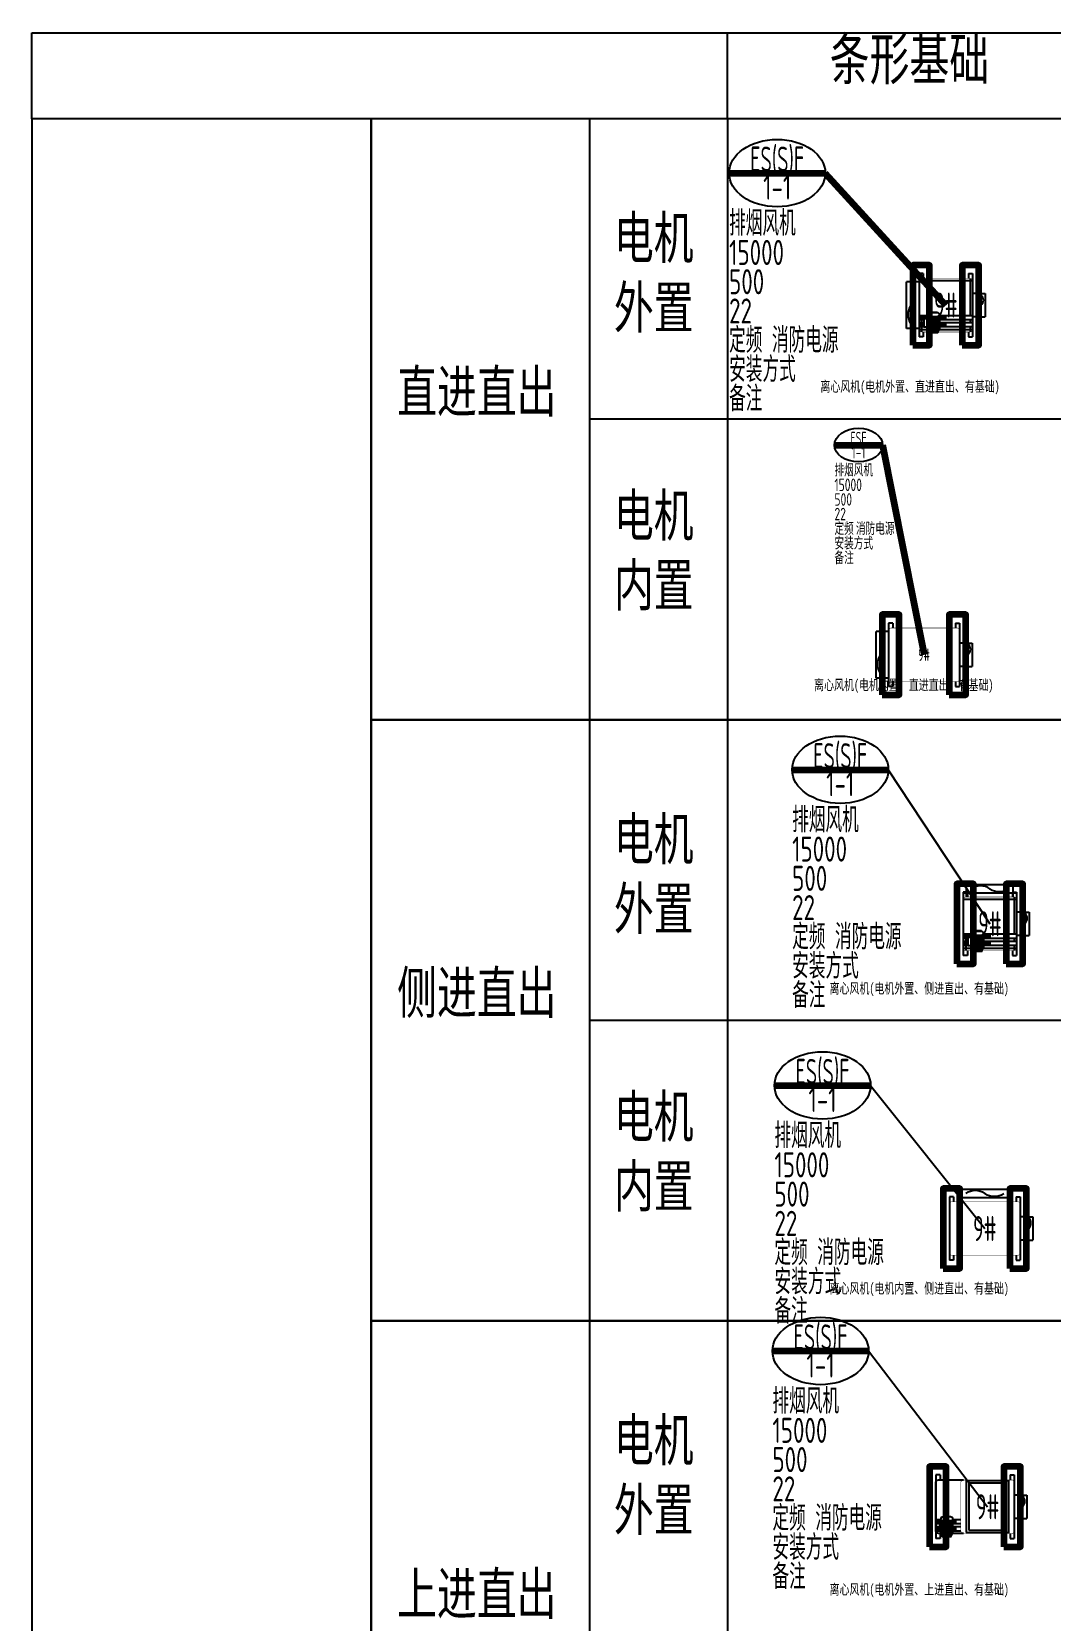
# Model space of a CAD drawing. Header units: millimetres. Extents: x 2960 to 23778, y 37984 to 93237.
# Drawn here: x 2960 to 15159, y 63322 to 82334 of the extents above; entities that cross this region are included whole.
import ezdxf
from ezdxf.enums import TextEntityAlignment as Align

# ---------------------------------------------------------------- set-up
doc = ezdxf.new("R2010")
doc.units = ezdxf.units.MM
doc.header["$LTSCALE"] = 1000
for name, color, linetype in [('H-BASE', 7, 'Continuous'), ('H-DIMS-FANS-TEXT2', 7, 'Continuous'), ('H-EQUP-FANS', 4, 'Continuous')]:
    doc.layers.add(name, color=color, linetype=linetype)
doc.styles.add('TH-STYLE1', font='STFANGSO.TTF', dxfattribs={"width": 0.7})
doc.styles.add('TH-STYLE3', font='tssdeng.shx', dxfattribs={"width": 0.8, "bigfont": 'tssdchn.shx'})

# ---------------------------------------------------------------- blocks, each defined once
blk = doc.blocks.new('*U66')
at = {"linetype": 'ByBlock', "lineweight": 100}
blk.add_line((351, 2038), (1503, 2038), dxfattribs=at)
for p, q in [((2450, 574), (2400, 574)), ((2400, 574), (2400, -186)), ((2440, 564), (2440, 664)), ((2440, 664), (3000, 664)), ((2450, 574), (2450, 514)), ((2990, 574), (3040, 574)), ((2990, 574), (2990, 514)), ((3000, 564), (3000, 664)), ((3040, 574), (3040, -186)), ((3040, 484), (2400, 484)), ((2410, 564), (3030, 564)), ((2440, 514), (2440, 564)), ((3000, 514), (3000, 564)), ((3010, 514), (3010, 69)), ((3090, 334), (3040, 334)), ((3090, 24), (3090, 364)), ((3090, 334), (3190, 334)), ((3190, 334), (3190, 54)), ((2500, 69), (2400, 69)), ((2455, 19), (2400, 19)), ((2430, 19), (2430, -17)), ((2496, 31), (2455, 31)), ((2455, 31), (2455, -69)), ((2493, 31), (2493, 60)), ((2496, 31), (2496, -69)), ((2496, 27), (2500, 27)), ((2647, 55), (2500, 55)), ((2507, 55), (2507, -92)), ((2512, 55), (2512, -92)), ((2523, 55), (2523, -92)), ((2617, 108), (2530, 108)), ((2530, 103), (2530, 108)), ((2538, 55), (2538, -92)), ((2555, 55), (2555, -92)), ((2573, 55), (2573, 2)), ((2592, 55), (2592, -92)), ((2609, 55), (2609, -92)), ((2617, 103), (2617, 108)), ((2624, 55), (2624, -92)), ((2635, 55), (2635, -92)), ((2640, 55), (2640, -92)), ((3040, 69), (2647, 69)), ((3040, 19), (2647, 19)), ((2654, 27), (2654, 60)), ((3010, 19), (3010, -17)), ((3090, 54), (3040, 54)), ((3090, 54), (3190, 54)), ((2455, -17), (2400, -17)), ((2455, -67), (2400, -67)), ((2400, -96), (2501, -96)), ((2450, -186), (2400, -186)), ((2430, -67), (2430, -126)), ((2450, -126), (2450, -186)), ((2496, -69), (2455, -69)), ((2496, -64), (2500, -64)), ((2500, -67), (2496, -67)), ((2647, -92), (2500, -92)), ((2573, -42), (2573, -92)), ((2646, -96), (3040, -96)), ((3040, -17), (2647, -17)), ((3040, -67), (2647, -67)), ((2654, -58), (2654, -26)), ((2990, -126), (2990, -186)), ((2990, -186), (3040, -186)), ((3010, -67), (3010, -126))]:
    blk.add_line(p, q)
for points in [[(1503, 2038), (2720, 194)], [(2455, 27), (2425, 27), (2425, 60), (2500, 60), (2500, 27), (2496, 27)], [(2455, -58), (2425, -58), (2425, -26), (2455, -26)]]:
    blk.add_lwpolyline(points)
at = {"const_width": 6}
blk.add_lwpolyline([(2628, -126), (2430, -126, -0.414214), (2400, -96), (2400, 484, -0.414214), (2430, 514), (3010, 514, -0.414214), (3040, 484), (3040, -96, -0.414214), (3010, -126), (2628, -126)], format="xyb", dxfattribs=at)
for points in [[(2617, 103), (2530, 103, 0.414214), (2500, 73), (2500, -92, 0.414214), (2510, -102), (2637, -102, 0.414214), (2647, -92), (2647, 73, 0.414214)], [(2633, -102), (2514, -102), (2514, -113, 0.414214), (2518, -117), (2629, -117, 0.414214), (2633, -113)], [(2628, -117), (2519, -117), (2519, -128, 0.414214), (2523, -132), (2624, -132, 0.414214), (2628, -128)]]:
    blk.add_lwpolyline(points, format="xyb", close=True)
for points in [[(2579, 2), (2568, 2), (2568, -42), (2579, -42)], [(2722, 60), (2647, 60), (2647, 27), (2722, 27)], [(2722, -26), (2647, -26), (2647, -58), (2722, -58)]]:
    blk.add_lwpolyline(points, close=True)
for centre in [(2444, 44), (2473, 44), (2674, 44), (2703, 44), (2444, -42), (2674, -42), (2703, -42)]:
    blk.add_circle(centre, 4.87)
for centre, radius, start, end in [((2607, 445), 203, 56.1466, 123.8534), ((2833, 782), 203, 236.1466, 303.8534), ((3211, 130), 94.7, 137.3335, 222.6665), ((3071, 258), 94.7, 317.3335, 42.6665)]:
    blk.add_arc(centre, radius, start, end)
blk.add_ellipse((927, 2038), major_axis=(-576, 0), ratio=0.7)
at = {"layer": 'H-BASE', "linetype": 'ByBlock', "lineweight": 100}
for points in [[(2325, -286), (2525, -286), (2525, 674), (2325, 674)], [(2915, -286), (3115, -286), (3115, 674), (2915, 674)]]:
    blk.add_lwpolyline(points, close=True, dxfattribs=at)
at = {"style": 'TH-STYLE3'}
for tag, width, p in [('设备符号', 0.6, (927, 2206)), ('楼层-编号', 0.7, (927, 1870))]:
    blk.add_attdef(tag, text='', height=300, dxfattribs=dict(at, width=width)).set_placement(p, align=Align.MIDDLE_CENTER)
at = {"style": 'TH-STYLE3', "width": 0.7}
for tag, p in [('风机功能', (351, 1288)), ('风量', (351, 938)), ('全压', (351, 588)), ('电量', (351, 238)), ('定频', (351, -112)), ('消防电源', (864, -112)), ('安装方式', (351, -462)), ('备注', (351, -812))]:
    blk.add_attdef(tag, p, '', height=300, dxfattribs=at)
at = {"layer": 'H-DIMS-FANS-TEXT2', "style": 'TH-STYLE3', "width": 0.6}
blk.add_text('9#', height=300, dxfattribs=at).set_placement((2720, 194), align=Align.MIDDLE)
blk = doc.blocks.new('*U69')
at = {"linetype": 'ByBlock', "lineweight": 100}
blk.add_line((-129, 1960), (1023, 1960), dxfattribs=at)
for p, q in [((2016, 628), (1966, 628)), ((1966, 628), (1966, -132)), ((2016, 628), (2016, 568)), ((2081, 618), (2701, 618)), ((2111, 618), (2111, 718)), ((2111, 718), (2671, 718)), ((2111, 568), (2111, 618)), ((2671, 618), (2671, 718)), ((2671, 568), (2671, 618)), ((2766, 628), (2816, 628)), ((2766, 628), (2766, 568)), ((2816, 628), (2816, -132)), ((2866, 388), (2816, 388)), ((2866, 78), (2866, 418)), ((2866, 388), (2966, 388)), ((2966, 388), (2966, 108)), ((2866, 108), (2816, 108)), ((2866, 108), (2966, 108)), ((2016, -132), (1966, -132)), ((2016, -72), (2016, -132)), ((2766, -72), (2766, -132)), ((2766, -132), (2816, -132))]:
    blk.add_line(p, q)
blk.add_lwpolyline([(1023, 1960), (2391, 248)])
at = {"const_width": 6}
blk.add_lwpolyline([(2194, -72), (1996, -72, -0.414214), (1966, -42), (1966, 538, -0.414214), (1996, 568), (2786, 568, -0.414214), (2816, 538), (2816, -42, -0.414214), (2786, -72), (2194, -72)], format="xyb", dxfattribs=at)
for centre, radius, start, end in [((2278, 495), 206, 56.7431, 123.2569), ((2504, 839), 206, 236.7431, 303.2569), ((2987, 184), 95.1, 137.5795, 222.4205), ((2847, 312), 95.1, 317.5795, 42.4205)]:
    blk.add_arc(centre, radius, start, end)
blk.add_ellipse((447, 1960), major_axis=(-576, 0), ratio=0.7)
at = {"layer": 'H-BASE', "linetype": 'ByBlock', "lineweight": 100}
for points in [[(1891, -232), (2091, -232), (2091, 728), (1891, 728)], [(2691, -232), (2891, -232), (2891, 728), (2691, 728)]]:
    blk.add_lwpolyline(points, close=True, dxfattribs=at)
at = {"style": 'TH-STYLE3'}
for tag, width, p in [('设备符号', 0.6, (447, 2128)), ('楼层-编号', 0.7, (447, 1792))]:
    blk.add_attdef(tag, text='', height=300, dxfattribs=dict(at, width=width)).set_placement(p, align=Align.MIDDLE_CENTER)
at = {"style": 'TH-STYLE3', "width": 0.7}
for tag, p in [('风机功能', (-129, 1210)), ('风量', (-129, 860)), ('全压', (-129, 510)), ('电量', (-129, 160)), ('定频', (-129, -190)), ('消防电源', (384, -190)), ('安装方式', (-129, -540)), ('备注', (-129, -890))]:
    blk.add_attdef(tag, p, '', height=300, dxfattribs=at)
at = {"layer": 'H-DIMS-FANS-TEXT2', "style": 'TH-STYLE3', "width": 0.6}
blk.add_text('9#', height=300, rotation=360, dxfattribs=at).set_placement((2391, 248), align=Align.MIDDLE)
blk = doc.blocks.new('*U72')
at = {"linetype": 'ByBlock', "lineweight": 100}
blk.add_line((-617, 2028), (535, 2028), dxfattribs=at)
for p, q in [((1390, 544), (1340, 544)), ((1340, 544), (1340, -216)), ((1390, 544), (1390, 484)), ((2230, 544), (2280, 544)), ((2230, 544), (2230, 484)), ((2280, 544), (2280, -216)), ((2330, 304), (2280, 304)), ((2330, -6), (2330, 334)), ((2330, 304), (2430, 304)), ((2430, 304), (2430, 24)), ((1397, 8), (1340, 8)), ((1640, 8), (1544, 8)), ((2330, 24), (2280, 24)), ((2330, 24), (2430, 24)), ((1389, -42), (1340, -42)), ((1389, -78), (1340, -78)), ((1389, -128), (1340, -128)), ((1389, -29), (1389, -1)), ((1393, -29), (1389, -29)), ((1389, -29), (1389, -129)), ((1393, -129), (1389, -129)), ((1390, -156), (1390, -216)), ((1393, -29), (1393, -129)), ((1393, -33), (1397, -33)), ((1393, -125), (1397, -125)), ((1397, -128), (1393, -128)), ((1544, -6), (1397, -6)), ((1544, -152), (1397, -152)), ((1404, -6), (1404, -152)), ((1409, -6), (1409, -152)), ((1419, -6), (1419, -152)), ((1435, -6), (1435, -152)), ((1452, -6), (1452, -152)), ((1470, -6), (1470, -59)), ((1470, -103), (1470, -152)), ((1489, -6), (1489, -152)), ((1506, -6), (1506, -152)), ((1521, -6), (1521, -152)), ((1532, -6), (1532, -152)), ((1537, -6), (1537, -152)), ((1640, -42), (1544, -42)), ((1640, -78), (1544, -78)), ((1640, -128), (1544, -128)), ((1551, -33), (1551, -1)), ((1551, -119), (1551, -87)), ((2230, -156), (2230, -216)), ((1390, -216), (1340, -216)), ((2230, -216), (2280, -216))]:
    blk.add_line(p, q)
for points in [[(535, 2028), (1960, 164)], [(1389, -33), (1360, -33), (1360, -1), (1397, -1), (1397, -33), (1393, -33)], [(1389, -119), (1360, -119), (1360, -87), (1389, -87)], [(1670, -156), (1543, -156)]]:
    blk.add_lwpolyline(points)
blk.add_lwpolyline([(1398, -156), (1370, -156, -0.414214), (1340, -126), (1340, 454, -0.414214), (1370, 484), (1670, 484)], format="xyb")
at = {"const_width": 6}
blk.add_lwpolyline([(1867, -156), (1670, -156, -0.414214), (1640, -126), (1640, 454, -0.414214), (1670, 484), (2250, 484, -0.414214), (2280, 454), (2280, -126, -0.414214), (2250, -156), (1867, -156)], format="xyb", dxfattribs=at)
for points in [[(1705, -146), (2215, -146), (2215, 474), (1705, 474)], [(1735, -116), (2185, -116), (2185, 444), (1735, 444)], [(1476, -59), (1464, -59), (1464, -103), (1476, -103)], [(1581, -1), (1544, -1), (1544, -33), (1581, -33)], [(1581, -87), (1544, -87), (1544, -119), (1581, -119)]]:
    blk.add_lwpolyline(points, close=True)
for points in [[(1514, 42), (1427, 42, 0.414214), (1397, 12), (1397, -152, 0.414214), (1407, -162), (1534, -162, 0.414214), (1544, -152), (1544, 12, 0.414214)], [(1530, -162), (1411, -162), (1411, -173, 0.414214), (1415, -177), (1526, -177, 0.414214), (1530, -173)], [(1525, -177), (1416, -177), (1416, -188, 0.414214), (1420, -192), (1521, -192, 0.414214), (1525, -188)]]:
    blk.add_lwpolyline(points, format="xyb", close=True)
for centre in [(1375, -17), (1375, -103), (1570, -17), (1570, -103)]:
    blk.add_circle(centre, 4.87)
for centre, start, end in [((2311, 228), 317.3335, 42.6665), ((2450, 99), 137.3335, 222.6665)]:
    blk.add_arc(centre, 94.7, start, end)
blk.add_ellipse((-41, 2028), major_axis=(-576, 0), ratio=0.7)
at = {"layer": 'H-BASE', "linetype": 'ByBlock', "lineweight": 100}
for points in [[(1265, -316), (1465, -316), (1465, 644), (1265, 644)], [(2155, -316), (2355, -316), (2355, 644), (2155, 644)]]:
    blk.add_lwpolyline(points, close=True, dxfattribs=at)
at = {"style": 'TH-STYLE3'}
for tag, width, p in [('设备符号', 0.6, (-41, 2196)), ('楼层-编号', 0.7, (-41, 1860))]:
    blk.add_attdef(tag, text='', height=300, dxfattribs=dict(at, width=width)).set_placement(p, align=Align.MIDDLE_CENTER)
at = {"style": 'TH-STYLE3', "width": 0.7}
for tag, p in [('风机功能', (-617, 1278)), ('风量', (-617, 928)), ('全压', (-617, 578)), ('电量', (-617, 228)), ('定频', (-617, -122)), ('消防电源', (-104, -122)), ('安装方式', (-617, -472)), ('备注', (-617, -822))]:
    blk.add_attdef(tag, p, '', height=300, dxfattribs=at)
at = {"layer": 'H-DIMS-FANS-TEXT2', "style": 'TH-STYLE3', "width": 0.6}
blk.add_text('9#', height=300, dxfattribs=at).set_placement((1960, 164), align=Align.MIDDLE)
blk = doc.blocks.new('*U63')
at = {"linetype": 'ByBlock', "lineweight": 100}
blk.add_line((-590, 1710), (562, 1710), dxfattribs=at)
for p, q in [((1636, 409), (1536, 409)), ((1536, -151), (1536, 409)), ((1636, -181), (1636, 439)), ((1686, 409), (1636, 409)), ((1736, 509), (1686, 509)), ((1686, 509), (1686, -251)), ((2326, 419), (1686, 419)), ((1736, 509), (1736, 449)), ((2276, 509), (2326, 509)), ((2276, 509), (2276, 449)), ((2296, 449), (2296, 3)), ((2326, 509), (2326, -251)), ((2376, 269), (2326, 269)), ((2376, -41), (2376, 299)), ((2376, 269), (2476, 269)), ((2476, 269), (2476, -11)), ((1786, 3), (1686, 3)), ((1902, 43), (1816, 43)), ((1816, 38), (1816, 43)), ((1902, 38), (1902, 43)), ((2326, 3), (1932, 3)), ((1636, -151), (1536, -151)), ((1686, -151), (1636, -151)), ((1741, -47), (1686, -47)), ((1741, -82), (1686, -82)), ((1741, -132), (1686, -132)), ((1686, -161), (1787, -161)), ((1716, -47), (1716, -82)), ((1716, -132), (1716, -191)), ((1782, -34), (1741, -34)), ((1741, -34), (1741, -134)), ((1782, -134), (1741, -134)), ((1778, -34), (1778, -6)), ((1782, -34), (1782, -134)), ((1782, -38), (1786, -38)), ((1782, -130), (1786, -130)), ((1786, -132), (1782, -132)), ((1932, -11), (1786, -11)), ((1932, -157), (1786, -157)), ((1792, -11), (1792, -157)), ((1797, -11), (1797, -157)), ((1808, -11), (1808, -157)), ((1823, -11), (1823, -157)), ((1841, -11), (1841, -157)), ((1859, -11), (1859, -64)), ((1859, -107), (1859, -157)), ((1877, -11), (1877, -157)), ((1895, -11), (1895, -157)), ((1910, -11), (1910, -157)), ((1921, -11), (1921, -157)), ((1926, -11), (1926, -157)), ((1931, -161), (2326, -161)), ((2326, -47), (1932, -47)), ((2326, -82), (1932, -82)), ((2326, -132), (1932, -132)), ((1940, -38), (1940, -6)), ((1940, -124), (1940, -91)), ((2296, -47), (2296, -82)), ((2296, -132), (2296, -191)), ((2376, -11), (2326, -11)), ((2376, -11), (2476, -11)), ((1736, -251), (1686, -251)), ((1736, -191), (1736, -251)), ((2276, -191), (2276, -251)), ((2276, -251), (2326, -251))]:
    blk.add_line(p, q)
blk.add_lwpolyline([(562, 1710), (2006, 129)], dxfattribs=at)
at = {"const_width": 6}
blk.add_lwpolyline([(1914, -191), (1716, -191, -0.414214), (1686, -161), (1686, 419, -0.414214), (1716, 449), (2296, 449, -0.414214), (2326, 419), (2326, -161, -0.414214), (2296, -191), (1914, -191)], format="xyb", dxfattribs=at)
for points in [[(1902, 38), (1816, 38, 0.414214), (1786, 8), (1786, -157, 0.414214), (1796, -167), (1922, -167, 0.414214), (1932, -157), (1932, 8, 0.414214)], [(1919, -167), (1799, -167), (1799, -178, 0.414214), (1803, -182), (1915, -182, 0.414214), (1919, -178)], [(1914, -182), (1804, -182), (1804, -193, 0.414214), (1808, -197), (1910, -197, 0.414214), (1914, -193)]]:
    blk.add_lwpolyline(points, format="xyb", close=True)
for points in [[(1741, -38), (1711, -38), (1711, -6), (1786, -6), (1786, -38), (1782, -38)], [(1741, -124), (1711, -124), (1711, -91), (1741, -91)]]:
    blk.add_lwpolyline(points)
for points in [[(1865, -64), (1853, -64), (1853, -107), (1865, -107)], [(2007, -6), (1932, -6), (1932, -38), (2007, -38)], [(2007, -91), (1932, -91), (1932, -124), (2007, -124)]]:
    blk.add_lwpolyline(points, close=True)
for centre in [(1730, -22), (1730, -107), (1759, -22), (1959, -22), (1959, -107), (1988, -22), (1988, -107)]:
    blk.add_circle(centre, 4.87)
for centre, radius, start, end in [((1415, 242), 206, 326.7431, 33.2569), ((2377, 189), 78.6, 309.0719, 50.9281), ((1759, 16), 206, 146.7431, 213.2569), ((2476, 67), 78.6, 129.0719, 230.9281)]:
    blk.add_arc(centre, radius, start, end)
blk.add_ellipse((-14, 1710), major_axis=(-576, 0), ratio=0.7)
at = {"layer": 'H-BASE', "linetype": 'ByBlock', "lineweight": 100}
for points in [[(1611, -351), (1811, -351), (1811, 609), (1611, 609)], [(2201, -351), (2401, -351), (2401, 609), (2201, 609)]]:
    blk.add_lwpolyline(points, close=True, dxfattribs=at)
at = {"style": 'TH-STYLE3'}
for tag, width, p in [('设备符号', 0.6, (-14, 1878)), ('楼层-编号', 0.7, (-14, 1542))]:
    blk.add_attdef(tag, text='', height=300, dxfattribs=dict(at, width=width)).set_placement(p, align=Align.MIDDLE_CENTER)
at = {"style": 'TH-STYLE3', "width": 0.7}
for tag, p in [('风机功能', (-590, 960)), ('风量', (-590, 610)), ('全压', (-590, 260)), ('电量', (-590, -90)), ('定频', (-590, -440)), ('消防电源', (-77, -440)), ('安装方式', (-590, -790)), ('备注', (-590, -1140))]:
    blk.add_attdef(tag, p, '', height=300, dxfattribs=at)
at = {"layer": 'H-DIMS-FANS-TEXT2', "style": 'TH-STYLE3', "width": 0.6}
blk.add_text('9#', height=300, dxfattribs=at).set_placement((2006, 129), align=Align.MIDDLE_CENTER)
blk = doc.blocks.new('*U86')
at = {"linetype": 'ByBlock', "lineweight": 100}
blk.add_line((927, 2509), (1503, 2509), dxfattribs=at)
for p, q in [((1525, 280), (1425, 280)), ((1425, -280), (1425, 280)), ((1525, -310), (1525, 310)), ((1575, 280), (1525, 280)), ((1625, 380), (1575, 380)), ((1575, 380), (1575, -380)), ((1625, 380), (1625, 320)), ((2375, 380), (2425, 380)), ((2375, 380), (2375, 320)), ((2425, 380), (2425, -380)), ((2475, 140), (2425, 140)), ((2475, -170), (2475, 170)), ((2475, 140), (2575, 140)), ((2575, 140), (2575, -140)), ((2475, -140), (2425, -140)), ((2475, -140), (2575, -140)), ((1525, -280), (1425, -280)), ((1575, -280), (1525, -280)), ((1625, -380), (1575, -380)), ((1625, -320), (1625, -380)), ((2375, -320), (2375, -380)), ((2375, -380), (2425, -380))]:
    blk.add_line(p, q)
blk.add_lwpolyline([(1503, 2509), (2000, 0)], dxfattribs=at)
at = {"const_width": 6}
blk.add_lwpolyline([(1803, -320), (1605, -320, -0.414214), (1575, -290), (1575, 290, -0.414214), (1605, 320), (2395, 320, -0.414214), (2425, 290), (2425, -290, -0.414214), (2395, -320), (1803, -320)], format="xyb", dxfattribs=at)
for centre, radius, start, end in [((1304, 113), 206, 326.7431, 33.2569), ((1648, -113), 206, 146.7431, 213.2569), ((2583, -64), 85.7, 131.5038, 228.4962), ((2469, 64), 85.7, 311.5038, 48.4962)]:
    blk.add_arc(centre, radius, start, end)
blk.add_ellipse((1215, 2509), major_axis=(-288, 0), ratio=0.7)
at = {"layer": 'H-BASE', "linetype": 'ByBlock', "lineweight": 100}
for points in [[(1500, -480), (1700, -480), (1700, 480), (1500, 480)], [(2300, -480), (2500, -480), (2500, 480), (2300, 480)]]:
    blk.add_lwpolyline(points, close=True, dxfattribs=at)
at = {"style": 'TH-STYLE3'}
for tag, width, p in [('设备符号', 0.6, (1215, 2593)), ('楼层-编号', 0.7, (1215, 2425))]:
    blk.add_attdef(tag, text='', height=150, dxfattribs=dict(at, width=width)).set_placement(p, align=Align.MIDDLE_CENTER)
at = {"style": 'TH-STYLE3', "width": 0.7}
for tag, p in [('风机功能', (927, 2134)), ('风量', (927, 1959)), ('全压', (927, 1784)), ('电量', (927, 1609)), ('定频', (927, 1434)), ('消防电源', (1184, 1434)), ('安装方式', (927, 1259)), ('备注', (927, 1084))]:
    blk.add_attdef(tag, p, '', height=150, dxfattribs=at)
at = {"layer": 'H-DIMS-FANS-TEXT2', "style": 'TH-STYLE3', "width": 0.6}
blk.add_text('9#', height=150, dxfattribs=at).set_placement((2000, 0), align=Align.MIDDLE_CENTER)

msp = doc.modelspace()

# ---------------------------------------------------------------- linework, layer by layer
at = {"color": 3}
for p, q in [((2960, 82322), (19938, 82322)), ((2960, 81294), (2960, 82322)), ((11295, 81294), (11295, 82322)), ((9640, 81294), (9640, 74099)), ((11295, 81294), (11295, 74099)), ((19938, 77697), (9640, 77697)), ((9640, 74099), (9640, 66905)), ((11295, 74099), (11295, 66905)), ((19938, 70502), (9640, 70502)), ((9640, 66905), (9640, 59710)), ((11295, 66905), (11295, 59710))]:
    msp.add_line(p, q, dxfattribs=at)
for points in [[(7026, 81294), (2960, 81294), (2960, 38127), (7026, 38127)], [(7026, 74099), (19938, 74099), (19938, 81294), (7026, 81294)], [(7026, 66905), (19938, 66905), (19938, 74099), (7026, 74099)], [(7026, 59710), (19938, 59710), (19938, 66905), (7026, 66905)]]:
    msp.add_lwpolyline(points, close=True, dxfattribs=at)

# ---------------------------------------------------------------- block references
at = {"layer": 'H-EQUP-FANS'}
for name, p, values in [('*U63', (11903, 78933), {'设备符号': 'ES(S)F', '楼层-编号': '1-1', '风机功能': '排烟风机', '风量': '15000', '全压': '500', '电量': '22', '定频': '定频', '消防电源': '消防电源', '安装方式': '安装方式', '备注': '备注'}), ('*U86', (11648, 74878), {'备注': '备注', '安装方式': '安装方式', '消防电源': '消防电源', '定频': '定频', '电量': '22', '全压': '500', '风量': '15000', '风机功能': '排烟风机', '楼层-编号': '1-1', '设备符号': 'ESF'}), ('*U66', (11717, 71464), {'设备符号': 'ES(S)F', '楼层-编号': '1-1', '风机功能': '排烟风机', '风量': '15000', '全压': '500', '电量': '22', '定频': '定频', '消防电源': '消防电源', '安装方式': '安装方式', '备注': '备注'}), ('*U69', (11985, 67763), {'设备符号': 'ES(S)F', '楼层-编号': '1-1', '风机功能': '排烟风机', '风量': '15000', '全压': '500', '电量': '22', '定频': '定频', '消防电源': '消防电源', '安装方式': '安装方式', '备注': '备注'}), ('*U72', (12449, 64517), {'设备符号': 'ES(S)F', '楼层-编号': '1-1', '风机功能': '排烟风机', '风量': '15000', '全压': '500', '电量': '22', '定频': '定频', '消防电源': '消防电源', '安装方式': '安装方式', '备注': '备注'})]:
    msp.add_blockref(name, p, dxfattribs=at).add_auto_attribs(values)

# ---------------------------------------------------------------- texts
at = {"layer": 'H-EQUP-FANS', "color": 3, "attachment_point": 1, "style": 'TH-STYLE1'}
for s, insert, char_height, width in [('条形基础', (12518, 82260), 500, 2315.48), ('电机外置', (9933, 80120), 500, 1261.22), ('直进直出', (7336, 78279), 500, 2315.48), ('离心风机(电机外置、直进直出、有基础)', (12406, 78152), 125, 2432.87), ('电机\\P内置', (9933, 76797), 500, 1261.22), ('离心风机(电机内置、直进直出、有基础)', (12331, 74580), 125, 2367.32), ('电机外置', (9933, 72925), 500, 1261.22), ('侧进直出', (7336, 71085), 500, 2315.48), ('离心风机(电机外置、侧进直出、有基础)', (12516, 70948), 125, 2432.87), ('电机\\P内置', (9933, 69603), 500, 1261.22), ('离心风机(电机内置、侧进直出、有基础)', (12516, 67358), 125, 2432.87), ('电机外置', (9933, 65731), 500, 1361.89), ('上进直出', (7336, 63890), 500, 2315.48)]:
    msp.add_mtext(s, dxfattribs=dict(at, insert=insert, char_height=char_height, width=width))
at = {"layer": 'H-EQUP-FANS', "color": 6, "insert": (12516, 63754), "char_height": 125, "width": 2432.87, "attachment_point": 1, "style": 'TH-STYLE1'}
msp.add_mtext('离心风机(电机外置、上进直出、有基础)', dxfattribs=at)

doc.saveas('drawing.dxf')
